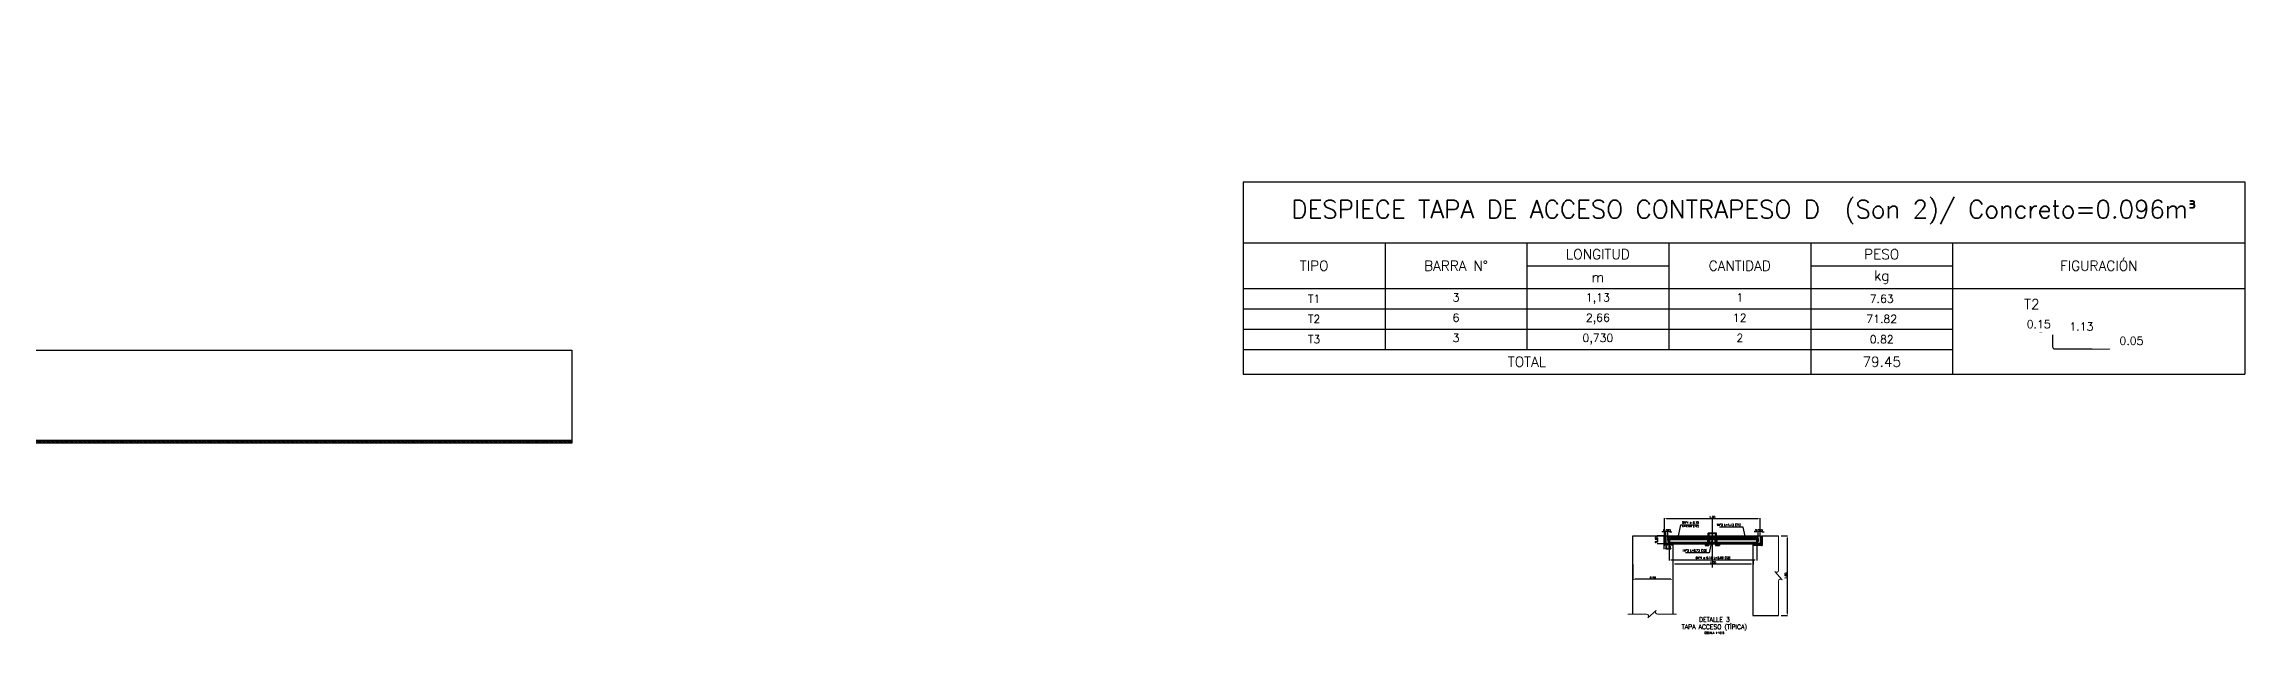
# Model space of a CAD drawing. Header units: metres. Extents: x 1080594 to 1081411, y 976871 to 977162.
# Drawn here: x 1081023.45 to 1081050.96, y 977123.47 to 977130.85 of the extents above; entities that cross this region are included whole.
import ezdxf

# ---------------------------------------------------------------- set-up
doc = ezdxf.new("R2010")
doc.units = ezdxf.units.M
doc.header["$LTSCALE"] = 25.4
for name, color, linetype in [('00COTA-CONTRAPESO', 1, 'Continuous'), ('01TEXTOS', 3, 'Continuous'), ('CIV0301', 3, 'Continuous'), ('DIMCONTRAPESO', 1, 'Continuous'), ('EST', 150, 'Continuous'), ('PERFIL MET', 37, 'Continuous'), ('REGL100', 4, 'Continuous'), ('REGL175', 7, 'Continuous'), ('SOLIDOS', 9, 'Continuous')]:
    doc.layers.add(name, color=color, linetype=linetype)
for name, color, linetype, lineweight in [('01HATCHS', 252, 'Continuous', 18), ('CIV030T', 3, 'Continuous', 25), ('Concreto', 3, 'Continuous', 30), ('COTA', 1, 'Continuous', 30), ('Lineas de corte', 7, 'Continuous', 20), ('R80', 3, 'Continuous', 30), ('REFUERZO', 210, 'Continuous', 40)]:
    doc.layers.add(name, color=color, linetype=linetype, lineweight=lineweight)
doc.styles.add('INTEINSA_Romans', font='ROMANS.shx')
doc.styles.add('romans', font='romans.shx')
doc.dimstyles.new('Copy 12.5', dxfattribs={"dimscale": 0, "dimtxt": 0.025, "dimasz": 0.025, "dimexe": 0.005, "dimexo": 0.005, "dimgap": 0.005, "dimtad": 1, "dimzin": 0, "dimdsep": 46, "dimtxsty": 'romans', "dimcen": 0.025, "dimclrd": 1, "dimclre": 1, "dimclrt": 3, "dimaunit": 1, "dimadec": 3, "dimazin": 0, "dimtfac": 1, "dimtix": 1, "dimtofl": 0, "dimtmove": 1, "dimatfit": 3, "dimfxl": 1, "dimtolj": 1, "dimtzin": 0, "dimarcsym": 0})
doc.dimstyles.new('Copy of Copy 12.5MM', dxfattribs={"dimscale": 0, "dimtxt": 0.025, "dimasz": 0.025, "dimexe": 0.005, "dimexo": 0.005, "dimgap": 0.005, "dimtad": 1, "dimlfac": 1000, "dimzin": 0, "dimdsep": 46, "dimtxsty": 'romans', "dimcen": 0.025, "dimclrd": 1, "dimclre": 1, "dimclrt": 3, "dimaunit": 1, "dimadec": 3, "dimazin": 0, "dimtfac": 1, "dimtix": 1, "dimtofl": 0, "dimtmove": 1, "dimatfit": 3, "dimfxl": 1, "dimtolj": 1, "dimtzin": 0, "dimarcsym": 0})
pattern_1 = [(45, (1081044.561475, 977131.431748), (-0.013470384, 0.013470384), []), (45, (1081044.570455, 977131.431748), (-0.013470384, 0.013470384), [])]
pattern_2 = [(135, (1081044.05193, 977131.431748), (0.013470384, 0.013470384), []), (135, (1081044.04295, 977131.431748), (0.013470384, 0.013470384), [])]

# ---------------------------------------------------------------- blocks, each defined once
blk = doc.blocks.new('*D236')
at = {"layer": 'Defpoints', "color": 0, "transparency": 16777216}
for p in [(1081019.204, 977130.848), (1081014.23, 977126.239), (1081009.546, 977125.892), (1081030.046, 977125.892), (1081013.059, 977125.448)]:
    blk.add_point(p, dxfattribs=at)
at = {"layer": 'DIMCONTRAPESO', "color": 1, "lineweight": -2, "transparency": 16777216}
for start, end in [(21.0836, 39.397), (1.9087, 17.8634)]:
    blk.add_arc((1081013.565, 977125.892), 0.75, start, end, dxfattribs=at)
at = {"layer": 'DIMCONTRAPESO', "color": 1, "transparency": 16777216}
for points in [[(1081014.142, 977126.366), (1081014.148, 977126.371), (1081014.129, 977126.388)], [(1081014.319, 977125.917), (1081014.311, 977125.917), (1081014.315, 977125.892)]]:
    blk.add_solid(points, dxfattribs=at)
at = {"layer": 'DIMCONTRAPESO', "color": 3, "transparency": 16777216, "insert": (1081014.272, 977126.142), "char_height": 0.025, "attachment_point": 5, "style": 'romans'}
blk.add_mtext('\\A1;41°18\'21"', dxfattribs=at)
blk = doc.blocks.new('*D370')
at = {"layer": '00COTA-CONTRAPESO', "color": 1, "lineweight": -2, "transparency": 16777216}
for p, q in [((1081043.692, 977124.747), (1081043.667, 977124.747)), ((1081043.717, 977124.702), (1081043.717, 977124.752)), ((1081043.743, 977124.673), (1081043.743, 977124.752)), ((1081043.768, 977124.747), (1081043.793, 977124.747))]:
    blk.add_line(p, q, dxfattribs=at)
at = {"layer": '00COTA-CONTRAPESO', "color": 1, "transparency": 16777216}
for points in [[(1081043.692, 977124.751), (1081043.692, 977124.743), (1081043.717, 977124.747)], [(1081043.768, 977124.751), (1081043.768, 977124.743), (1081043.743, 977124.747)]]:
    blk.add_solid(points, dxfattribs=at)
at = {"layer": 'Defpoints', "color": 0, "transparency": 16777216}
for p in [(1081043.717, 977124.697), (1081043.743, 977124.747), (1081043.743, 977124.668)]:
    blk.add_point(p, dxfattribs=at)
at = {"layer": '00COTA-CONTRAPESO', "color": 3, "transparency": 16777216, "insert": (1081043.732, 977124.765), "char_height": 0.025, "attachment_point": 5, "style": 'romans'}
blk.add_mtext('\\A1;0.025', dxfattribs=at)
blk = doc.blocks.new('*D371')
at = {"layer": '00COTA-CONTRAPESO', "color": 1, "lineweight": -2, "transparency": 16777216}
for p, q in [((1081044.846, 977124.747), (1081044.821, 977124.747)), ((1081044.871, 977124.672), (1081044.871, 977124.752)), ((1081044.896, 977124.702), (1081044.896, 977124.752)), ((1081044.921, 977124.747), (1081044.946, 977124.747))]:
    blk.add_line(p, q, dxfattribs=at)
at = {"layer": '00COTA-CONTRAPESO', "color": 1, "transparency": 16777216}
for points in [[(1081044.846, 977124.751), (1081044.846, 977124.743), (1081044.871, 977124.747)], [(1081044.921, 977124.751), (1081044.921, 977124.743), (1081044.896, 977124.747)]]:
    blk.add_solid(points, dxfattribs=at)
at = {"layer": 'Defpoints', "color": 0, "transparency": 16777216}
for p in [(1081044.871, 977124.667), (1081044.896, 977124.747), (1081044.896, 977124.697)]:
    blk.add_point(p, dxfattribs=at)
at = {"layer": '00COTA-CONTRAPESO', "color": 3, "transparency": 16777216, "insert": (1081044.881, 977124.765), "char_height": 0.025, "attachment_point": 5, "style": 'romans'}
blk.add_mtext('\\A1;0.025', dxfattribs=at)
blk = doc.blocks.new('*D367')
at = {"layer": '00COTA-CONTRAPESO', "color": 1, "lineweight": -2, "transparency": 16777216}
for p, q in [((1081045.158, 977124.697), (1081045.24, 977124.697)), ((1081045.235, 977124.672), (1081045.235, 977123.727)), ((1081045.157, 977123.702), (1081045.24, 977123.702))]:
    blk.add_line(p, q, dxfattribs=at)
at = {"layer": '00COTA-CONTRAPESO', "color": 1, "transparency": 16777216}
for points in [[(1081045.231, 977124.672), (1081045.24, 977124.672), (1081045.235, 977124.697)], [(1081045.231, 977123.727), (1081045.24, 977123.727), (1081045.235, 977123.702)]]:
    blk.add_solid(points, dxfattribs=at)
at = {"layer": 'Defpoints', "color": 0, "transparency": 16777216}
for p in [(1081045.153, 977124.697), (1081045.152, 977123.702), (1081045.235, 977123.702)]:
    blk.add_point(p, dxfattribs=at)
at = {"layer": '00COTA-CONTRAPESO', "color": 3, "transparency": 16777216, "insert": (1081045.218, 977124.2), "char_height": 0.025, "attachment_point": 5, "rotation": 90, "style": 'romans'}
blk.add_mtext('\\A1;1.00', dxfattribs=at)
blk = doc.blocks.new('*D372')
at = {"layer": '00COTA-CONTRAPESO', "color": 1, "lineweight": -2, "transparency": 16777216}
for p, q in [((1081043.699, 977124.702), (1081043.699, 977124.919)), ((1081043.724, 977124.914), (1081044.871, 977124.914)), ((1081044.896, 977124.702), (1081044.896, 977124.919))]:
    blk.add_line(p, q, dxfattribs=at)
at = {"layer": '00COTA-CONTRAPESO', "color": 1, "transparency": 16777216}
for points in [[(1081043.724, 977124.919), (1081043.724, 977124.91), (1081043.699, 977124.914)], [(1081044.871, 977124.919), (1081044.871, 977124.91), (1081044.896, 977124.914)]]:
    blk.add_solid(points, dxfattribs=at)
at = {"layer": 'Defpoints', "color": 0, "transparency": 16777216}
for p in [(1081044.896, 977124.914), (1081043.699, 977124.697), (1081044.896, 977124.697)]:
    blk.add_point(p, dxfattribs=at)
at = {"layer": '00COTA-CONTRAPESO', "color": 3, "transparency": 16777216, "insert": (1081044.298, 977124.932), "char_height": 0.025, "attachment_point": 5, "style": 'romans'}
blk.add_mtext('\\A1;1.20', dxfattribs=at)
blk = doc.blocks.new('*D373')
at = {"layer": '00COTA-CONTRAPESO', "color": 1, "lineweight": -2, "transparency": 16777216}
for p, q in [((1081043.304, 977124.342), (1081043.304, 977124.15)), ((1081043.782, 977124.155), (1081043.329, 977124.155))]:
    blk.add_line(p, q, dxfattribs=at)
at = {"layer": '00COTA-CONTRAPESO', "color": 1, "transparency": 16777216}
for points in [[(1081043.329, 977124.159), (1081043.329, 977124.151), (1081043.304, 977124.155)], [(1081043.782, 977124.159), (1081043.782, 977124.151), (1081043.807, 977124.155)]]:
    blk.add_solid(points, dxfattribs=at)
at = {"layer": 'Defpoints', "color": 0, "transparency": 16777216}
for p in [(1081043.304, 977124.347), (1081043.304, 977124.155), (1081043.807, 977124.155)]:
    blk.add_point(p, dxfattribs=at)
at = {"layer": '00COTA-CONTRAPESO', "color": 3, "transparency": 16777216, "insert": (1081043.555, 977124.173), "char_height": 0.025, "attachment_point": 5, "style": 'romans'}
blk.add_mtext('\\A1;0.50', dxfattribs=at)
blk = doc.blocks.new('*D368')
at = {"layer": '00COTA-CONTRAPESO', "color": 1, "lineweight": -2, "transparency": 16777216}
for p, q in [((1081044.807, 977124.394), (1081044.807, 977124.342)), ((1081043.832, 977124.347), (1081044.782, 977124.347))]:
    blk.add_line(p, q, dxfattribs=at)
at = {"layer": '00COTA-CONTRAPESO', "color": 1, "transparency": 16777216}
for points in [[(1081043.832, 977124.351), (1081043.832, 977124.343), (1081043.807, 977124.347)], [(1081044.782, 977124.351), (1081044.782, 977124.343), (1081044.807, 977124.347)]]:
    blk.add_solid(points, dxfattribs=at)
at = {"layer": 'Defpoints', "color": 0, "transparency": 16777216}
for p in [(1081044.807, 977124.399), (1081043.807, 977124.347), (1081044.807, 977124.347)]:
    blk.add_point(p, dxfattribs=at)
at = {"layer": '00COTA-CONTRAPESO', "color": 3, "transparency": 16777216, "insert": (1081044.307, 977124.365), "char_height": 0.025, "attachment_point": 5, "style": 'romans'}
blk.add_mtext('\\A1;1.00', dxfattribs=at)
blk = doc.blocks.new('*D374')
at = {"layer": '00COTA-CONTRAPESO', "color": 1, "lineweight": -2, "transparency": 16777216}
for p, q in [((1081043.712, 977124.697), (1081043.608, 977124.697)), ((1081043.613, 977124.672), (1081043.613, 977124.622)), ((1081043.712, 977124.597), (1081043.608, 977124.597))]:
    blk.add_line(p, q, dxfattribs=at)
at = {"layer": '00COTA-CONTRAPESO', "color": 1, "transparency": 16777216}
for points in [[(1081043.609, 977124.672), (1081043.617, 977124.672), (1081043.613, 977124.697)], [(1081043.609, 977124.622), (1081043.617, 977124.622), (1081043.613, 977124.597)]]:
    blk.add_solid(points, dxfattribs=at)
at = {"layer": 'Defpoints', "color": 0, "transparency": 16777216}
for p in [(1081043.717, 977124.697), (1081043.613, 977124.597), (1081043.717, 977124.597)]:
    blk.add_point(p, dxfattribs=at)
at = {"layer": '00COTA-CONTRAPESO', "color": 3, "transparency": 16777216, "insert": (1081043.596, 977124.647), "char_height": 0.025, "attachment_point": 5, "rotation": 90, "style": 'romans'}
blk.add_mtext('\\A1;0.10', dxfattribs=at)
blk = doc.blocks.new('*D375')
at = {"layer": '00COTA-CONTRAPESO', "color": 1, "lineweight": -2, "transparency": 16777216}
for p, q in [((1081043.694, 977124.575), (1081043.694, 977124.533)), ((1081043.719, 977124.538), (1081043.782, 977124.538)), ((1081043.807, 977124.553), (1081043.807, 977124.533))]:
    blk.add_line(p, q, dxfattribs=at)
at = {"layer": '00COTA-CONTRAPESO', "color": 1, "transparency": 16777216}
for points in [[(1081043.719, 977124.542), (1081043.719, 977124.534), (1081043.694, 977124.538)], [(1081043.782, 977124.542), (1081043.782, 977124.534), (1081043.807, 977124.538)]]:
    blk.add_solid(points, dxfattribs=at)
at = {"layer": 'Defpoints', "color": 0, "transparency": 16777216}
for p in [(1081043.694, 977124.58), (1081043.807, 977124.558), (1081043.807, 977124.538)]:
    blk.add_point(p, dxfattribs=at)
at = {"layer": '00COTA-CONTRAPESO', "color": 3, "transparency": 16777216, "insert": (1081043.75, 977124.556), "char_height": 0.025, "attachment_point": 5, "style": 'romans'}
blk.add_mtext('\\A1;0.11', dxfattribs=at)
blk = doc.blocks.new('*T369')
at = {"color": 5, "linetype": 'ByBlock', "lineweight": -2, "transparency": 16777216}
for p, q in [((0, 0), (12.52, 0)), ((0, 0), (0, -2.407)), ((12.52, 0), (12.52, -2.407)), ((0, -0.763), (12.52, -0.763)), ((1.773, -0.763), (1.773, -1.336)), ((3.547, -0.763), (3.547, -1.336)), ((5.32, -0.763), (5.32, -1.336)), ((7.093, -0.763), (7.093, -1.336)), ((8.866, -0.763), (8.866, -1.336)), ((3.547, -1.05), (5.32, -1.05)), ((7.093, -1.05), (8.866, -1.05)), ((0, -1.336), (12.52, -1.336)), ((0, -2.096), (8.866, -2.096)), ((7.093, -2.096), (7.093, -2.407)), ((0, -2.407), (12.52, -2.407))]:
    blk.add_line(p, q, dxfattribs=at)
at = {"color": 2, "linetype": 'ByBlock', "lineweight": -2, "transparency": 16777216}
for p, q in [((1.773, -1.336), (1.773, -2.096)), ((3.547, -1.336), (3.547, -2.096)), ((5.32, -1.336), (5.32, -2.096)), ((7.093, -1.336), (7.093, -2.096)), ((8.866, -1.336), (8.866, -2.407)), ((0, -1.59), (8.866, -1.59)), ((0, -1.843), (8.866, -1.843))]:
    blk.add_line(p, q, dxfattribs=at)
at = {"color": 7, "transparency": 16777216, "insert": (6.26, -0.381), "char_height": 0.225, "width": 12.39997, "attachment_point": 5, "style": 'romans'}
blk.add_mtext('DESPIECE TAPA DE ACCESO CONTRAPESO D  (Son 2)/ Concreto=0.096m{\\fISOCPEUR|b0|i0|c0|p34;³}', dxfattribs=at)
at = {"color": 4, "transparency": 16777216, "char_height": 0.125, "attachment_point": 5, "style": 'romans'}
for s, insert, width in [('TIPO', (0.887, -1.05), 1.65325), ('BARRA N°', (2.66, -1.05), 1.65325), ('LONGITUD', (4.433, -0.906), 1.65325), ('CANTIDAD', (6.206, -1.05), 1.65325), ('PESO', (7.98, -0.906), 1.65325), ('FIGURACIÓN', (10.693, -1.05), 3.53371), ('m', (4.433, -1.193), 1.65325), ('kg', (7.98, -1.193), 1.65325), ('TOTAL', (3.547, -2.251), 6.97301), ('79.45', (7.98, -2.251), 1.65325)]:
    blk.add_mtext(s, dxfattribs=dict(at, insert=insert, width=width))
at = {"color": 3, "transparency": 16777216, "char_height": 0.1, "width": 1.65325, "style": 'romans'}
for s, insert, attachment_point in [('T1', (0.887, -1.463), 5), ('3', (2.66, -1.396), 2), ('6', (2.66, -1.65), 2), ('2,66', (4.433, -1.65), 2), ('1,13', (4.433, -1.396), 2), ('12', (6.206, -1.65), 2), ('1', (6.206, -1.396), 2), ('7.63', (7.98, -1.463), 5), ('T2', (0.887, -1.716), 5), ('T3', (0.887, -1.97), 5), ('3', (2.66, -1.903), 2), ('0,730', (4.433, -1.903), 2), ('2', (6.206, -1.903), 2), ('71.82', (7.98, -1.716), 5), ('0.82', (7.98, -1.97), 5)]:
    blk.add_mtext(s, dxfattribs=dict(at, insert=insert, attachment_point=attachment_point))
blk = doc.blocks.new('*D969')
at = {"layer": '00COTA-CONTRAPESO', "color": 1, "lineweight": -2, "transparency": 16777216}
for p, q in [((1081043.76, 977124.619), (1081043.76, 977124.392)), ((1081043.785, 977124.397), (1081044.828, 977124.397)), ((1081044.853, 977124.619), (1081044.853, 977124.392))]:
    blk.add_line(p, q, dxfattribs=at)
at = {"layer": '00COTA-CONTRAPESO', "color": 1, "transparency": 16777216}
for points in [[(1081043.785, 977124.401), (1081043.785, 977124.393), (1081043.76, 977124.397)], [(1081044.828, 977124.401), (1081044.828, 977124.393), (1081044.853, 977124.397)]]:
    blk.add_solid(points, dxfattribs=at)
at = {"layer": 'Defpoints', "color": 0, "transparency": 16777216}
for p in [(1081043.76, 977124.624), (1081044.853, 977124.624), (1081044.853, 977124.397)]:
    blk.add_point(p, dxfattribs=at)
at = {"layer": '00COTA-CONTRAPESO', "color": 3, "transparency": 16777216, "insert": (1081044.307, 977124.421), "char_height": 0.025, "attachment_point": 5, "style": 'romans'}
blk.add_mtext('\\A1;8N°4 a 0.15 L=2.66 (T2)', dxfattribs=at)

msp = doc.modelspace()

# ---------------------------------------------------------------- hatches: boundary and pattern name
at = {"layer": '01HATCHS'}
h = msp.add_hatch(dxfattribs=at)
h.set_pattern_fill('ANSI32', color=256, scale=0.002, style=0)
h.set_pattern_definition(pattern_2)
h.paths.add_polyline_path([(1081043.693702, 977124.697117), (1081043.699202, 977124.697117), (1081043.699202, 977124.579508), (1081043.693702, 977124.579508)])
h = msp.add_hatch(dxfattribs=at)
h.set_pattern_fill('ANSI32', color=256, scale=0.002, style=0)
h.set_pattern_definition(pattern_2)
h.paths.add_polyline_path([(1081043.711702, 977124.697117), (1081043.717202, 977124.697117), (1081043.717202, 977124.592474), (1081043.711702, 977124.592474)])
h = msp.add_hatch(dxfattribs=at)
h.set_pattern_fill('ANSI32', color=256, scale=0.002, style=0)
h.set_pattern_definition(pattern_1)
h.paths.add_polyline_path([(1081044.901702, 977124.697117), (1081044.896202, 977124.697117), (1081044.896202, 977124.592474), (1081044.901702, 977124.592474)])
h = msp.add_hatch(dxfattribs=at)
h.set_pattern_fill('ANSI32', color=256, scale=0.002, style=0)
h.set_pattern_definition(pattern_1)
h.paths.add_polyline_path([(1081044.919702, 977124.697117), (1081044.914202, 977124.697117), (1081044.914202, 977124.579508), (1081044.919702, 977124.579508)])
h = msp.add_hatch(dxfattribs=at)
h.set_pattern_fill('ANSI32', color=256, scale=0.002, angle=270, style=0)
h.set_pattern_definition([(225, (1081044.05193, 977131.431748), (-0.013470384, 0.013470384), []), (225, (1081044.05193, 977131.422768), (-0.013470384, 0.013470384), [])])
h.paths.add_polyline_path([(1081043.717202, 977124.602617), (1081043.806548, 977124.602617), (1081043.806548, 977124.597117), (1081043.717202, 977124.597117)])
h.paths.add_polyline_path([(1081043.699202, 977124.589617), (1081043.806702, 977124.589617), (1081043.806702, 977124.584117), (1081043.699202, 977124.584117)])
h = msp.add_hatch(dxfattribs=at)
h.set_pattern_fill('ANSI32', color=256, scale=0.002, angle=270, style=0)
h.set_pattern_definition([(315, (1081044.561475, 977131.431748), (0.013470384, 0.013470384), []), (315, (1081044.561475, 977131.422768), (0.013470384, 0.013470384), [])])
h.paths.add_polyline_path([(1081044.896202, 977124.602617), (1081044.80549, 977124.602617), (1081044.80549, 977124.597117), (1081044.896202, 977124.597117)])
h.paths.add_polyline_path([(1081044.914202, 977124.589617), (1081044.805597, 977124.589617), (1081044.805597, 977124.584117), (1081044.914202, 977124.584117)])
at = {"layer": 'PERFIL MET'}
h = msp.add_hatch(dxfattribs=at)
h.set_pattern_fill('ANSI31', color=256, scale=0.005)
h.set_pattern_definition([(45, (506.571307, 109.166937), (-0.01122532015134, 0.01122532015134), [])])
h.paths.add_polyline_path([(1081009.546105, 977125.89239), (1081030.045534, 977125.89239), (1081030.045534, 977125.85739), (1081009.546107, 977125.85739)])
at = {"layer": 'SOLIDOS'}
for points in [[(1081044.257702, 977124.585117), (1081044.257702, 977124.597117), (1081044.257702, 977124.721117, -0.414213562), (1081044.263702, 977124.727117), (1081044.331702, 977124.727117, -0.414213562), (1081044.337702, 977124.721117), (1081044.337702, 977124.597117), (1081044.337702, 977124.585117, 0.414213562), (1081044.345702, 977124.577117), (1081044.387702, 977124.577117), (1081044.387702, 977124.586617), (1081044.355202, 977124.586617, -0.414213562), (1081044.347202, 977124.594617), (1081044.347202, 977124.597117), (1081044.347202, 977124.730617, 0.414213562), (1081044.341202, 977124.736617), (1081044.254202, 977124.736617, 0.414213562), (1081044.248202, 977124.730617), (1081044.248202, 977124.594617, -0.414213562), (1081044.240202, 977124.586617), (1081044.207702, 977124.586617), (1081044.207702, 977124.577117), (1081044.249702, 977124.577117, 0.414213562)], [(1081043.699202, 977124.579508), (1081043.699202, 977124.584117), (1081043.703811, 977124.584117)], [(1081043.717202, 977124.592508), (1081043.717202, 977124.597117), (1081043.721811, 977124.597117)], [(1081044.896202, 977124.592508), (1081044.896202, 977124.597117), (1081044.891594, 977124.597117)], [(1081044.914202, 977124.579508), (1081044.914202, 977124.584117), (1081044.909594, 977124.584117)]]:
    msp.add_hatch(color=252, dxfattribs=at).paths.add_polyline_path(points)

# ---------------------------------------------------------------- linework, layer by layer
at = {"layer": 'CIV0301'}
for p, q in [((1081044.207702, 977124.586617), (1081044.207702, 977124.577117)), ((1081044.207702, 977124.577117), (1081044.249702, 977124.577117)), ((1081044.257702, 977124.585117), (1081044.257702, 977124.597117)), ((1081044.387702, 977124.586617), (1081044.387702, 977124.577117))]:
    msp.add_line(p, q, dxfattribs=at)
for points in [[(1081044.207702, 977124.586617), (1081044.240202, 977124.586617, 0.414213562), (1081044.248202, 977124.594617), (1081044.248202, 977124.730617, -0.414213562), (1081044.254202, 977124.736617), (1081044.341202, 977124.736617, -0.414213562), (1081044.347202, 977124.730617), (1081044.347202, 977124.597117)], [(1081044.257702, 977124.597117), (1081044.257702, 977124.721117, -0.414213562), (1081044.263702, 977124.727117), (1081044.331702, 977124.727117, -0.414213562), (1081044.337702, 977124.721117), (1081044.337702, 977124.597117)], [(1081044.337702, 977124.597117), (1081044.337702, 977124.585117, 0.414213562), (1081044.345702, 977124.577117), (1081044.387702, 977124.577117)], [(1081044.347202, 977124.597117), (1081044.347202, 977124.594617, 0.414213562), (1081044.355202, 977124.586617), (1081044.387702, 977124.586617)]]:
    msp.add_lwpolyline(points, format="xyb", dxfattribs=at)
msp.add_arc((1081044.249702, 977124.585117), 0.008, 270, 0, dxfattribs=at)
at = {"layer": 'CIV030T'}
for p, q in [((1081043.693702, 977124.697117), (1081043.693702, 977124.579508)), ((1081043.699202, 977124.697117), (1081043.699202, 977124.579508)), ((1081043.711702, 977124.697117), (1081043.711702, 977124.592474)), ((1081043.717202, 977124.697117), (1081043.717202, 977124.592474)), ((1081044.896202, 977124.697117), (1081044.896202, 977124.592474)), ((1081044.901702, 977124.697117), (1081044.901702, 977124.592474)), ((1081044.914202, 977124.697117), (1081044.914202, 977124.579508)), ((1081044.919702, 977124.697117), (1081044.919702, 977124.579508)), ((1081043.699202, 977124.579508), (1081043.693702, 977124.579508)), ((1081043.806702, 977124.589617), (1081043.699202, 977124.589617)), ((1081043.806702, 977124.584117), (1081043.699202, 977124.584117)), ((1081043.717202, 977124.592474), (1081043.711702, 977124.592474)), ((1081043.806548, 977124.602617), (1081043.717202, 977124.602617)), ((1081043.806548, 977124.602617), (1081043.806548, 977124.597117)), ((1081044.248202, 977124.594617), (1081044.248202, 977124.597117)), ((1081044.805597, 977124.589617), (1081044.914202, 977124.589617)), ((1081044.805597, 977124.584117), (1081044.914202, 977124.584117)), ((1081044.896202, 977124.592474), (1081044.901702, 977124.592474)), ((1081044.914202, 977124.579508), (1081044.919702, 977124.579508))]:
    msp.add_line(p, q, dxfattribs=at)
msp.add_lwpolyline([(1081044.896202, 977124.602617), (1081044.80549, 977124.602617), (1081044.80549, 977124.597117)], dxfattribs=at)
at = {"layer": 'Concreto'}
for p, q in [((1081044.257702, 977124.697117), (1081044.337702, 977124.697117)), ((1081044.914202, 977124.697117), (1081045.126171, 977124.697117)), ((1081043.806702, 977124.589617), (1081043.806702, 977123.720567)), ((1081044.257702, 977124.597117), (1081044.337702, 977124.597117))]:
    msp.add_line(p, q, dxfattribs=at)
for points in [[(1081043.303702, 977123.720764), (1081043.303702, 977124.697117), (1081043.699202, 977124.697117)], [(1081043.711702, 977124.697117), (1081044.156202, 977124.697117), (1081044.901702, 977124.697117)], [(1081044.240001, 977124.697117), (1081044.240001, 977124.597117)], [(1081044.265001, 977124.697117), (1081044.265001, 977124.597117)], [(1081044.330404, 977124.697117), (1081044.330404, 977124.597117)], [(1081044.355404, 977124.697117), (1081044.355404, 977124.597117)], [(1081043.717202, 977124.597117), (1081044.156202, 977124.597117), (1081044.896202, 977124.597117)], [(1081044.805597, 977124.589617), (1081044.805597, 977123.70232), (1081045.125974, 977123.70232)]]:
    msp.add_lwpolyline(points, dxfattribs=at)
at = {"layer": 'COTA', "color": 2}
msp.add_lwpolyline([(1081044.297702, 977124.914488), (1081044.297702, 977124.304023)], dxfattribs=at)
at = {"layer": 'EST', "transparency": 33554687}
for p, q in [((1081048.550524, 977127.410076), (1081048.550524, 977127.065384)), ((1081048.387161, 977127.254691), (1081049.249421, 977127.254691)), ((1081049.278586, 977127.225526), (1081049.278586, 977127.065384)), ((1081048.579689, 977127.036219), (1081049.249421, 977127.036219))]:
    msp.add_line(p, q, dxfattribs=at)
for centre, start, end in [((1081048.579689, 977127.225526), 90, 180), ((1081049.249421, 977127.225526), 0, 90), ((1081048.579689, 977127.065384), 180, 270), ((1081049.249421, 977127.065384), 270, 0)]:
    msp.add_arc(centre, 0.029165, start, end, dxfattribs=at)
at = {"layer": 'Lineas de corte', "color": 2}
for p, q in [((1081045.125324, 977124.697117), (1081045.125324, 977124.268622)), ((1081045.081091, 977124.251651), (1081045.169557, 977124.149848)), ((1081045.125324, 977124.132877), (1081045.125974, 977123.70232)), ((1081043.477189, 977123.719242), (1081043.242691, 977123.720239)), ((1081043.595963, 977123.763475), (1081043.49416, 977123.675009)), ((1081043.852978, 977123.718167), (1081043.612934, 977123.719242))]:
    msp.add_line(p, q, dxfattribs=at)
for centre, start, end in [((1081045.099437, 977124.269964), 224.947894, 357.0339217), ((1081045.151211, 977124.131535), 44.947894, 177.0339217), ((1081043.475847, 977123.693355), 314.947894, 87.0339217), ((1081043.614276, 977123.745129), 134.947894, 267.0339217)]:
    msp.add_arc(centre, 0.025922, start, end, dxfattribs=at)
at = {"layer": 'PERFIL MET'}
for points in [[(1081009.545975, 977127.021626), (1081030.045534, 977127.021626), (1081030.045534, 977125.89239), (1081009.545975, 977125.89239)], [(1081009.546239, 977125.89239), (1081030.045534, 977125.89239), (1081030.045534, 977125.85739), (1081009.546241, 977125.85739)]]:
    msp.add_lwpolyline(points, close=True, dxfattribs=at)
at = {"layer": 'REFUERZO'}
for p, q in [((1081043.735469, 977124.657745), (1081044.877936, 977124.657745)), ((1081043.747202, 977124.667117), (1081043.747202, 977124.627117)), ((1081043.757202, 977124.677117), (1081044.156202, 977124.677117)), ((1081044.156202, 977124.677117), (1081044.856202, 977124.677117)), ((1081044.257702, 977124.677117), (1081044.337702, 977124.677117)), ((1081044.866202, 977124.667117), (1081044.866202, 977124.627117)), ((1081043.757202, 977124.617117), (1081044.156202, 977124.617117)), ((1081044.156202, 977124.617117), (1081044.856202, 977124.617117)), ((1081044.257702, 977124.617117), (1081044.337702, 977124.617117))]:
    msp.add_line(p, q, dxfattribs=at)
at = {"layer": 'REFUERZO', "const_width": 0.005384}
for points in [[(1081043.757072, 977124.670575, 1), (1081043.763078, 977124.670575, 1)], [(1081043.757072, 977124.624011, 1), (1081043.763078, 977124.624011, 1)], [(1081044.28904, 977124.647946, 1), (1081044.295046, 977124.647946, 1)], [(1081044.856333, 977124.670575, -1), (1081044.850327, 977124.670575, -1)], [(1081044.856333, 977124.624011, -1), (1081044.850327, 977124.624011, -1)]]:
    msp.add_lwpolyline(points, format="xyb", close=True, dxfattribs=at)
at = {"layer": 'REFUERZO'}
for points in [[(1081043.760075, 977124.670575), (1081043.760075, 977124.624011)], [(1081044.85333, 977124.670575), (1081044.85333, 977124.624011)]]:
    msp.add_lwpolyline(points, dxfattribs=at)
for centre, start, end in [((1081043.757202, 977124.667117), 90, 180), ((1081043.757202, 977124.627117), 180, 270), ((1081044.856202, 977124.667117), 0, 90), ((1081044.856202, 977124.627117), 270, 0)]:
    msp.add_arc(centre, 0.01, start, end, dxfattribs=at)
at = {"layer": 'SOLIDOS', "color": 252}
for p, q in [((1081043.703811, 977124.584117), (1081043.699202, 977124.579508)), ((1081043.721811, 977124.597117), (1081043.717202, 977124.592508)), ((1081044.891594, 977124.597117), (1081044.896202, 977124.592508)), ((1081044.909594, 977124.584117), (1081044.914202, 977124.579508))]:
    msp.add_line(p, q, dxfattribs=at)

# ---------------------------------------------------------------- block references
msp.add_blockref('*T369', (1081038.435283, 977129.125877))

# ---------------------------------------------------------------- texts
at = {"layer": '01TEXTOS', "char_height": 0.025, "attachment_point": 1, "style": 'romans'}
for s, insert, width in [('5N°4 a 0.15\\PL=2.66 (T2)', (1081043.921536, 977124.876813), 0.31028102), ('1N°3 L=1.13 (T1)', (1081044.349623, 977124.849476), 0.34581372), ('1N°3 L=0.73 (T3)', (1081043.9245, 977124.528729), 0.34581372)]:
    msp.add_mtext(s, dxfattribs=dict(at, insert=insert, width=width))
at = {"layer": 'REGL100', "color": 4, "lineweight": 30, "transparency": 33554687, "insert": (1081048.195932, 977127.656527), "char_height": 0.125, "attachment_point": 1, "line_spacing_factor": 0.9, "style": 'INTEINSA_Romans'}
msp.add_mtext('T2', dxfattribs=at)
at = {"layer": 'REGL175', "insert": (1081044.32479, 977123.575668), "char_height": 0.055, "width": 1.21959541, "attachment_point": 5, "style": 'romans'}
msp.add_mtext('{\\C0;DETALLE 3\\PTAPA ACCESO (TÍPICA)\\P\\H0.45455x;\\C3;ESCALA 1:12.5}', dxfattribs=at)

# ---------------------------------------------------------------- dimensions: what is measured, and where the dimension line sits
at = {"layer": '00COTA-CONTRAPESO'}
for base, p1, p2, picture, middle in [((1081044.896202, 977124.914488), (1081043.699202, 977124.697117), (1081044.896202, 977124.697117), '*D372', (1081044.297702, 977124.931988)), ((1081043.806702, 977124.538116), (1081043.693702, 977124.579508), (1081043.806702, 977124.558268), '*D375', (1081043.750202, 977124.555616)), ((1081044.806702, 977124.347309), (1081043.806702, 977124.347309), (1081044.806702, 977124.399263), '*D368', (1081044.306702, 977124.364809)), ((1081043.303702, 977124.155092), (1081043.806702, 977124.155092), (1081043.303702, 977124.347309), '*D373', (1081043.555202, 977124.172592))]:
    dim = msp.add_linear_dim(base=base, p1=p1, p2=p2, dimstyle='Copy 12.5', override={"dimscale": 1}, dxfattribs=at)
    dim.commit()
    dim.dimension.update_dxf_attribs({"geometry": picture, "text_midpoint": middle})
for base, p1, p2, picture, middle in [((1081043.613176, 977124.597117), (1081043.717202, 977124.697117), (1081043.717202, 977124.597117), '*D374', (1081043.595676, 977124.647117)), ((1081045.235412, 977123.702007), (1081045.152689, 977124.697117), (1081045.151995, 977123.702007), '*D367', (1081045.217912, 977124.199562))]:
    dim = msp.add_linear_dim(base=base, p1=p1, p2=p2, angle=90, dimstyle='Copy 12.5', override={"dimscale": 1}, dxfattribs=at)
    dim.commit()
    dim.dimension.update_dxf_attribs({"geometry": picture, "text_midpoint": middle})
for base, p1, p2, picture, middle in [((1081043.742562, 977124.747047), (1081043.717202, 977124.697117), (1081043.742562, 977124.668119), '*D370', (1081043.732202, 977124.747047)), ((1081044.896202, 977124.747047), (1081044.871297, 977124.666984), (1081044.896202, 977124.697117), '*D371', (1081044.881202, 977124.747047))]:
    dim = msp.add_linear_dim(base=base, p1=p1, p2=p2, dimstyle='Copy 12.5', override={"dimscale": 1, "dimdec": 3}, dxfattribs=at)
    dim.commit()
    dim.dimension.update_dxf_attribs({"geometry": picture, "text_midpoint": middle, "dimtype": 160})
dim = msp.add_linear_dim(base=(1081044.85333, 977124.396945), p1=(1081043.760075, 977124.624011), p2=(1081044.85333, 977124.624011), text='8N°4 a 0.15 L=2.66 (T2)', dimstyle='Copy 12.5', override={"dimscale": 1}, dxfattribs=at)
dim.commit()
dim.dimension.update_dxf_attribs({"geometry": '*D969', "text_midpoint": (1081044.306702, 977124.420992)})
at = {"layer": 'DIMCONTRAPESO'}
dim = msp.add_angular_dim_2l(base=(1081014.230326, 977126.239359), line1=((1081030.045534, 977125.89239), (1081009.545975, 977125.89239)), line2=((1081013.059499, 977125.448333), (1081019.204374, 977130.847822)), dimstyle='Copy of Copy 12.5MM', override={"dimscale": 1}, dxfattribs=at)
dim.commit()
dim.dimension.update_dxf_attribs({"geometry": '*D236', "text_midpoint": (1081014.272451, 977126.142483), "dimtype": 162})

# ---------------------------------------------------------------- leaders
at = {"layer": '00COTA-CONTRAPESO'}
for points in [[(1081043.870086, 977124.677117), (1081043.905574, 977124.837664), (1081044.124608, 977124.837664)], [(1081044.290858, 977124.642685), (1081044.260883, 977124.487918), (1081043.96284, 977124.487918)], [(1081044.715982, 977124.657745), (1081044.686007, 977124.808665), (1081044.387963, 977124.808665)]]:
    msp.add_leader(points, dimstyle='Copy 12.5', override={"dimscale": 1}, dxfattribs=at)

# ---------------------------------------------------------------- next in the draw order: texts
at = {"layer": 'R80', "transparency": 33554687, "insert": (1081048.911114, 977127.365454), "char_height": 0.1, "width": 0.87619027, "attachment_point": 2, "style": 'romans', "bg_fill": 2}
msp.add_mtext('1.13', dxfattribs=at)

# ---------------------------------------------------------------- next in the draw order: texts
at = {"layer": 'R80', "transparency": 33554687, "char_height": 0.1, "width": 0.87619027, "attachment_point": 2, "style": 'romans', "bg_fill": 2}
for s, insert in [('0.15', (1081048.377674, 977127.395217)), ('0.05', (1081049.536291, 977127.186973))]:
    msp.add_mtext(s, dxfattribs=dict(at, insert=insert))

doc.saveas('drawing.dxf')
